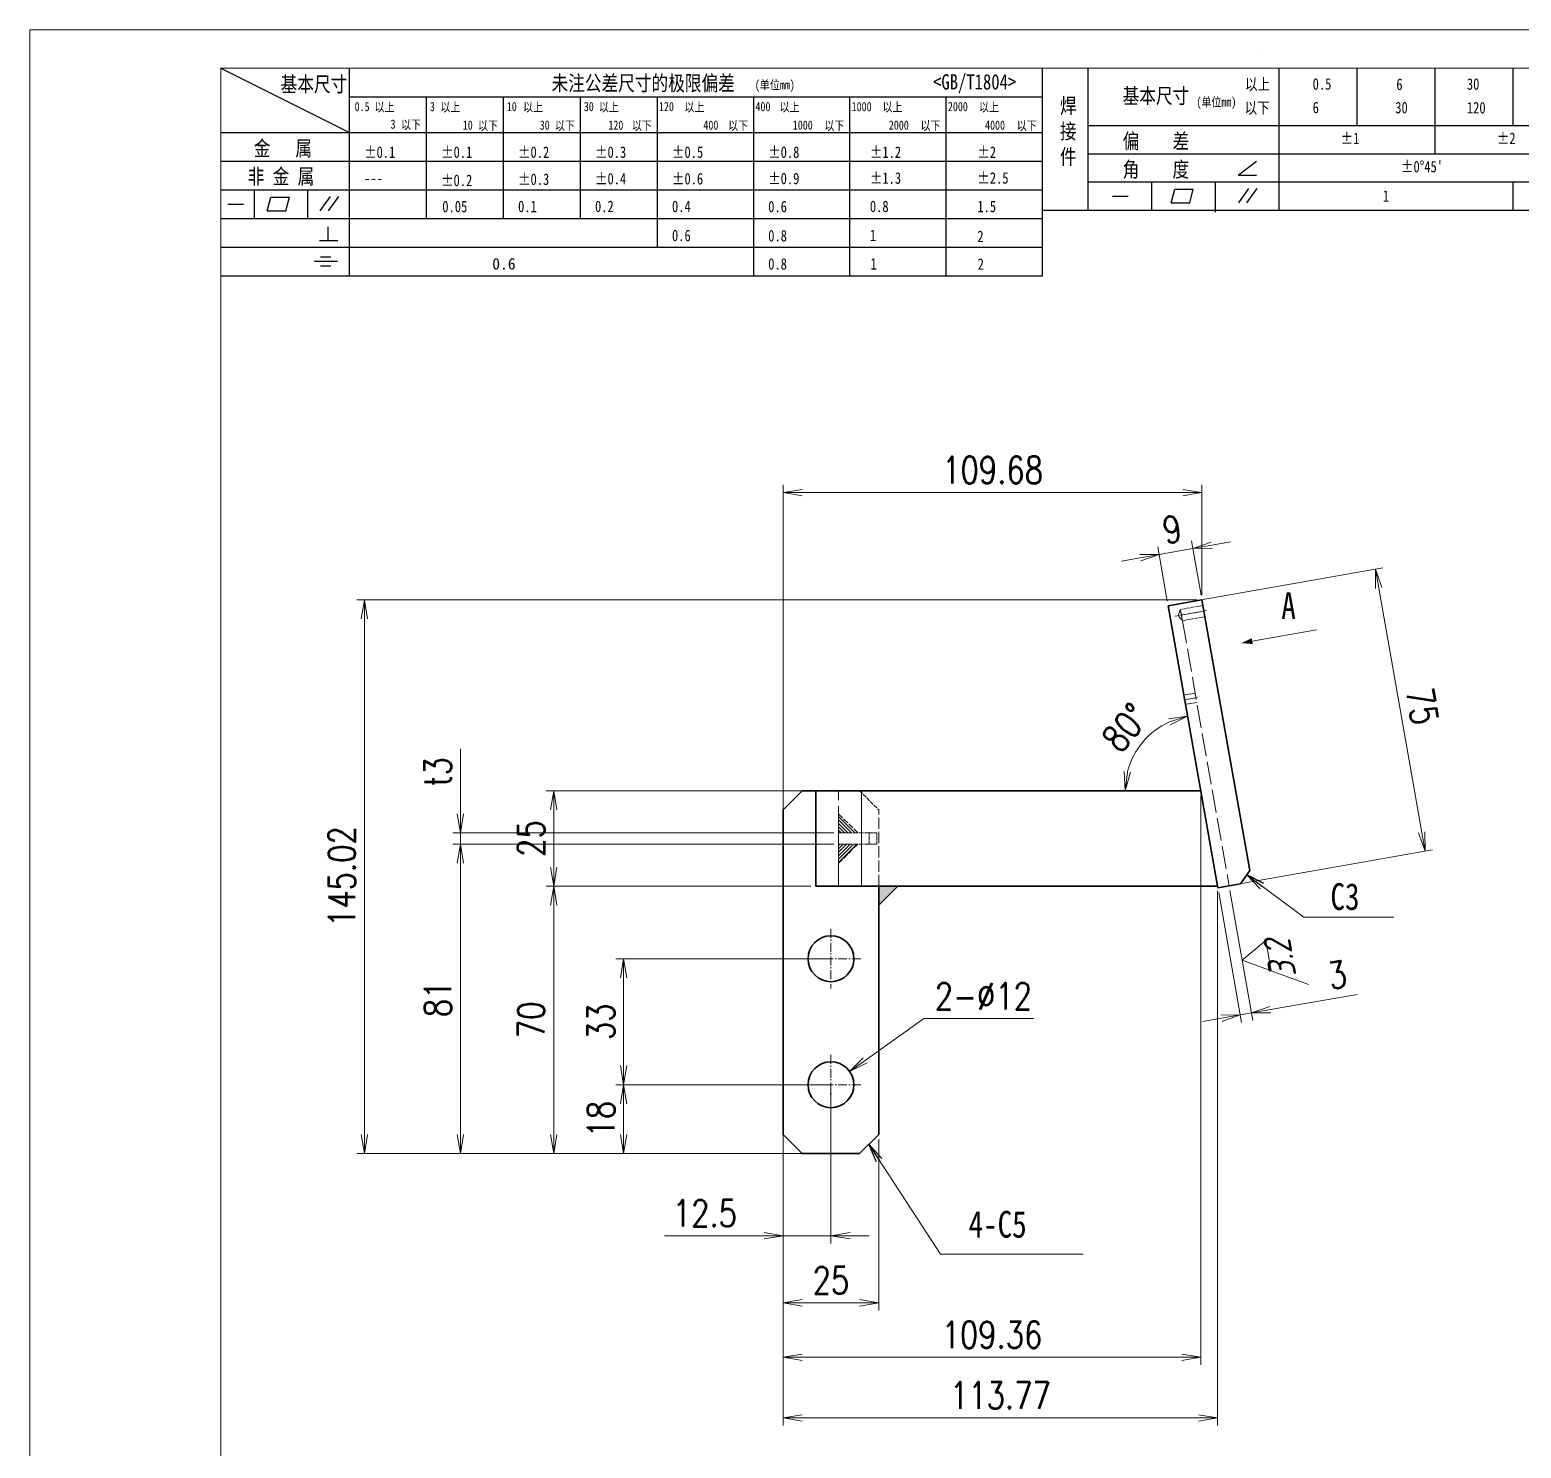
# Model space of a CAD drawing. Header units: millimetres. Extents: x -52562 to 104182, y -50696 to 39826.
# Drawn here: x -52561.5 to -52170.9, y 39097.3 to 39468.8 of the extents above; entities that cross this region are included whole.
import ezdxf
from ezdxf.enums import TextEntityAlignment as Align

# ---------------------------------------------------------------- set-up
doc = ezdxf.new("R2010")
doc.units = ezdxf.units.MM
doc.header["$LTSCALE"] = 0.5
for name, pattern in [('AM_ISO02W050x2', [3.75, 3, -0.75]), ('DASHDOT', [18.5, 12, -3, 0.5, -3]), ('DASHED', [15, 12, -3])]:
    doc.linetypes.add(name, pattern=pattern)
for name, color, linetype, lineweight in [('DRAWING', 7, 'Continuous', 35), ('HIDDEN', 1, 'AM_ISO02W050x2', 18), ('图框', 7, 'Continuous', 18), ('标注线', 3, 'Continuous', 18), ('粗实线', 7, 'Continuous', 35), ('细实线', 3, 'Continuous', 18), ('虚线', 1, 'AM_ISO02W050x2', 18)]:
    doc.layers.add(name, color=color, linetype=linetype, lineweight=lineweight)
for name, color, linetype in [('SYMBOL', 7, 'Continuous'), ('图\\M+19E79\\M+195B6\\M+18E9A', 7, 'Continuous'), ('材质', 7, 'Continuous')]:
    doc.layers.add(name, color=color, linetype=linetype)
doc.layers.add('打印', color=7, linetype='Continuous', lineweight=15, plot=False)
doc.layers.add('打印-禁用', color=7, linetype='Continuous', lineweight=15, plot=False)
doc.styles.add('DIM', font='romans.shx', dxfattribs={"width": 0.8, "bigfont": 'bigfont.shx'})
doc.styles.add('国标', font='simfang.ttf', dxfattribs={"width": 0.8})
doc.styles.add('机械长仿宋', font='gbenor.shx', dxfattribs={"height": 1, "bigfont": 'gbcbig.shx'})
doc.dimstyles.new('DEH 1-2', dxfattribs={"dimscale": 2, "dimtxt": 3.5, "dimasz": 2.5, "dimexe": 1, "dimexo": 0.625, "dimgap": 1.2, "dimtad": 1, "dimtoh": 1, "dimdsep": 46, "dimtxsty": 'DIM', "dimblk": 'OPEN', "dimcen": 0, "dimclrd": 8, "dimclre": 8, "dimclrt": 2, "dimazin": 2, "dimtfac": 0.5, "dimtmove": 0, "dimatfit": 3, "dimldrblk": 'OPEN', "dimfxl": 0, "dimtolj": 2, "dimlwd": 18, "dimlwe": 18, "dimarcsym": 0})
doc.dimstyles.new('DEH 1-2$0', dxfattribs={"dimscale": 2, "dimtxt": 3.5, "dimasz": 2.5, "dimexe": 1, "dimexo": 0.625, "dimgap": 1.2, "dimtad": 1, "dimdsep": 46, "dimtxsty": 'DIM', "dimblk": 'OPEN', "dimcen": 0, "dimclrd": 8, "dimclre": 8, "dimclrt": 2, "dimazin": 2, "dimtfac": 0.5, "dimtmove": 0, "dimatfit": 3, "dimldrblk": 'OPEN', "dimfxl": 0, "dimtolj": 2, "dimlwd": 13, "dimlwe": 13, "dimarcsym": 0})
doc.dimstyles.new('DEH 1-2$3', dxfattribs={"dimscale": 2, "dimtxt": 3.5, "dimasz": 2.5, "dimexe": 1, "dimexo": 0.625, "dimgap": 1.2, "dimtad": 1, "dimtoh": 1, "dimdsep": 46, "dimtxsty": 'DIM', "dimblk": 'OPEN', "dimcen": 0, "dimclrd": 8, "dimclre": 8, "dimclrt": 2, "dimazin": 2, "dimtfac": 0.5, "dimtofl": 0, "dimtmove": 0, "dimatfit": 3, "dimldrblk": 'OPEN', "dimfxl": 0, "dimtolj": 2, "dimlwd": 18, "dimlwe": 18, "dimarcsym": 0})
doc.dimstyles.new('DEH 1-2$7', dxfattribs={"dimscale": 2, "dimtxt": 3.5, "dimasz": 2.5, "dimexe": 1, "dimexo": 0.625, "dimgap": 1.2, "dimtad": 1, "dimdsep": 46, "dimtxsty": 'DIM', "dimblk": 'OPEN', "dimcen": 0, "dimclrd": 8, "dimclre": 8, "dimclrt": 2, "dimazin": 2, "dimtfac": 0.5, "dimtmove": 0, "dimatfit": 3, "dimldrblk": 'OPEN', "dimfxl": 0, "dimtolj": 2, "dimlwd": 13, "dimlwe": 13, "dimarcsym": 0})

# ---------------------------------------------------------------- blocks, each defined once
blk = doc.blocks.new('GZDEH零件A3图框V01版')
at = {"layer": '图\\M+19E79\\M+195B6\\M+18E9A', "color": 9}
for p, q in [((2882.49, -1554.46), (2899.37, -1562.92)), ((2899.37, -1581.67), (2899.37, -1554.46)), ((2990.09, -1581.67), (2990.09, -1554.46)), ((2996.09, -1573.08), (2996.09, -1554.46)), ((3021.09, -1561.98), (3021.09, -1554.46)), ((3031.31, -1561.98), (3031.31, -1554.46)), ((3041.53, -1561.98), (3041.53, -1554.46)), ((3051.75, -1561.98), (3051.75, -1554.46)), ((2899.37, -1558.24), (2990.09, -1558.24)), ((2909.45, -1574.17), (2909.45, -1558.24)), ((2919.53, -1574.17), (2919.53, -1558.24)), ((2929.61, -1574.17), (2929.61, -1558.24)), ((2939.69, -1577.92), (2939.69, -1558.24)), ((2952.29, -1581.67), (2952.29, -1558.24)), ((2964.89, -1581.67), (2964.89, -1558.24)), ((2977.49, -1581.67), (2977.49, -1558.24)), ((2996.09, -1561.98), (3113.09, -1561.98)), ((3021.09, -1573.08), (3021.09, -1561.98)), ((3041.53, -1565.68), (3041.53, -1561.98)), ((2882.49, -1562.92), (2990.09, -1562.92)), ((2996.09, -1565.68), (3113.09, -1565.68)), ((2882.49, -1566.67), (2990.09, -1566.67)), ((3015.75, -1568.51), (3018.15, -1566.66)), ((2996.09, -1569.38), (3113.09, -1569.38)), ((3004.42, -1573.08), (3004.42, -1569.38)), ((3012.75, -1573.08), (3012.75, -1569.38)), ((3015.75, -1568.51), (3018.15, -1568.51)), ((3015.81, -1572.12), (3017.15, -1570.26)), ((3016.89, -1572.12), (3018.23, -1570.26)), ((3051.75, -1573.08), (3051.75, -1569.38)), ((2882.49, -1570.42), (2990.09, -1570.42)), ((2886.92, -1574.12), (2886.92, -1570.42)), ((2888.59, -1573.16), (2889.07, -1571.37)), ((2889.07, -1571.37), (2891.48, -1571.37)), ((2891, -1573.16), (2891.48, -1571.37)), ((2893.91, -1574.12), (2893.91, -1570.42)), ((2895.52, -1573.16), (2896.85, -1571.3)), ((2896.6, -1573.16), (2897.94, -1571.3)), ((2999.26, -1571.23), (3001.32, -1571.23)), ((3006.97, -1572.12), (3007.45, -1570.33)), ((3006.97, -1572.12), (3009.39, -1572.12)), ((3007.45, -1570.33), (3009.86, -1570.33)), ((3009.39, -1572.12), (3009.86, -1570.33)), ((2883.43, -1572.27), (2885.49, -1572.27)), ((2888.59, -1573.16), (2891, -1573.16)), ((2990.09, -1573.08), (3113.09, -1573.08)), ((3012.75, -1573.33), (3012.75, -1573.08)), ((2882.49, -1574.17), (2990.09, -1574.17)), ((2896.58, -1577.05), (2896.58, -1575.28)), ((2882.49, -1577.92), (2990.09, -1577.92)), ((2895.42, -1577.05), (2897.81, -1577.05)), ((2894.79, -1579.77), (2897.77, -1579.77)), ((2895.57, -1579.17), (2896.92, -1579.17)), ((2882.49, -1581.67), (2990.09, -1581.67)), ((2895.57, -1580.37), (2896.93, -1580.37))]:
    blk.add_line(p, q, dxfattribs=at)
at = {"layer": '图框', "linetype": 'Continuous'}
for p, q in [((2882.49, -1554.46), (2882.49, -1832.96)), ((3272.49, -1554.46), (2882.49, -1554.46))]:
    blk.add_line(p, q, dxfattribs=at)
at = {"layer": '打印-禁用', "linetype": 'Continuous'}
for p, q in [((2857.49, -1549.46), (2857.49, -1846.46)), ((3277.49, -1549.46), (2857.49, -1549.46))]:
    blk.add_line(p, q, dxfattribs=at)
at = {"layer": '图\\M+19E79\\M+195B6\\M+18E9A', "color": 9, "style": '国标', "width": 0.8}
for s, height, p in [('基本尺寸', 2, (2890.33, -1557.58)), ('未注公差尺寸的极限偏差', 2, (2925.81, -1557.44)), ('<GB/T1804>', 2, (2975.78, -1557.27)), ('以上', 1.5, (3016.64, -1557.33)), ('0.5', 1.5, (3025.49, -1557.3)), ('6', 1.5, (3036.45, -1557.34)), ('30', 1.5, (3045.69, -1557.31)), ('基本尺寸', 2, (3000.6, -1559.1)), ('30', 1.2, (2930.04, -1560.11)), ('以下', 1.5, (3016.58, -1560.43)), ('6', 1.5, (3025.49, -1560.38)), ('30', 1.5, (3036.31, -1560.39)), ('120', 1.5, (3045.69, -1560.41)), ('金   属', 2, (2886.82, -1565.98)), ('偏    差', 2, (3000.6, -1565.04)), ('±1', 1.5, (3029.16, -1564.42)), ('±2', 1.5, (3049.61, -1564.42)), ('±0.1', 1.5, (2901.27, -1566.23)), ('±0.1', 1.5, (2911.35, -1566.23)), ('±0.2', 1.5, (2921.43, -1566.23)), ('±0.3', 1.5, (2931.51, -1566.23)), ('±0.5', 1.5, (2941.59, -1566.23)), ('±0.8', 1.5, (2954.19, -1566.23)), ('±1.2', 1.5, (2967.51, -1566.23)), ('±2', 1.5, (2981.58, -1566.23)), ('非 金 属', 2, (2886.02, -1569.65)), ('±0.2', 1.5, (2911.35, -1569.92)), ('±0.3', 1.5, (2921.43, -1569.77)), ('±0.4', 1.5, (2931.51, -1569.71)), ('±0.6', 1.5, (2941.59, -1569.71)), ('±0.9', 1.5, (2954.19, -1569.68)), ('±1.3', 1.5, (2967.51, -1569.62)), ('±2.5', 1.5, (2981.58, -1569.61)), ('角    度', 2, (3000.6, -1568.74)), ("±0%%D45'", 1.5, (3037.06, -1568.12)), ('---', 1.5, (2901.27, -1569.65)), ('0.1', 1.5, (2921.43, -1573.34)), ('0.2', 1.5, (2931.51, -1573.33)), ('0.4', 1.5, (2941.59, -1573.33)), ('0.6', 1.5, (2954.19, -1573.35)), ('0.8', 1.5, (2967.51, -1573.33)), ('1.5', 1.5, (2981.58, -1573.34)), ('1', 1.5, (3034.69, -1571.98)), ('0.6', 1.5, (2941.59, -1577.14)), ('0.8', 1.5, (2954.19, -1577.17)), ('1', 1.5, (2967.51, -1577.12)), ('2', 1.5, (2981.58, -1577.26)), ('0.8', 1.5, (2954.19, -1580.87)), ('1', 1.5, (2967.59, -1580.86)), ('2', 1.5, (2981.62, -1580.89))]:
    blk.add_text(s, height=height, dxfattribs=at).set_placement(p)
at = {"layer": '图\\M+19E79\\M+195B6\\M+18E9A', "color": 9, "lineweight": 15, "style": '国标', "width": 0.8}
for s, p in [('(单位mm)', (2952.44, -1557.27)), ('(单位mm)', (3010.27, -1559.51)), ('0.5', (2900.03, -1560.11)), ('以上', (2902.64, -1560.16)), ('3', (2909.88, -1560.11)), ('以上', (2911.25, -1560.16)), ('10', (2919.96, -1560.11)), ('以上', (2922.09, -1560.16)), ('以上', (2932.02, -1560.16)), ('120', (2939.88, -1560.11)), ('以上', (2943.21, -1560.16)), ('400', (2952.52, -1560.11)), ('以上', (2955.68, -1560.16)), ('1000', (2965.12, -1560.11)), ('以上', (2969.16, -1560.16)), ('2000', (2977.72, -1560.11)), ('以上', (2981.8, -1560.16)), ('3', (2904.73, -1562.41)), ('以下', (2906.1, -1562.46)), ('10', (2914.19, -1562.54)), ('以下', (2916.18, -1562.59)), ('30', (2924.27, -1562.54)), ('以下', (2926.26, -1562.59)), ('120', (2933.26, -1562.54)), ('以下', (2936.34, -1562.59)), ('400', (2945.7, -1562.54)), ('以下', (2948.94, -1562.59)), ('1000', (2957.41, -1562.54)), ('以下', (2961.54, -1562.59)), ('2000', (2969.99, -1562.54)), ('以下', (2974.14, -1562.59)), ('4000', (2982.59, -1562.54)), ('以下', (2986.74, -1562.59))]:
    blk.add_text(s, height=1.2, dxfattribs=at).set_placement(p)
at = {"layer": '图\\M+19E79\\M+195B6\\M+18E9A', "color": 9, "lineweight": 13, "style": '国标'}
blk.add_text('0.6', height=1.5, dxfattribs=at).set_placement((2918.05, -1580.85))
at = {"layer": '图\\M+19E79\\M+195B6\\M+18E9A', "color": 9, "insert": (2992.39, -1558.41), "char_height": 2, "width": 3.1877, "attachment_point": 1, "style": '国标'}
blk.add_mtext('焊\\P接\\P件', dxfattribs=at)
at = {"layer": '图\\M+19E79\\M+195B6\\M+18E9A', "color": 9, "insert": (2911.51, -1573.37), "char_height": 1.5, "attachment_point": 7, "style": '国标'}
blk.add_mtext_dynamic_manual_height_columns('0.05', width=5.1982, gutter_width=12.5, heights=[0], dxfattribs=at)
blk = doc.blocks.new('DEH A3')
at = {"layer": '图框'}
blk.add_blockref('GZDEH零件A3图框V01版', (-2857.49, 1846.46), dxfattribs=at)
blk = doc.blocks.new('_Open')
at = {"color": 0, "linetype": 'ByBlock', "lineweight": -2}
for p, q in [((-1, 0.167), (0, 0)), ((-1, -0.167), (0, 0)), ((0, 0), (-1, 0))]:
    blk.add_line(p, q, dxfattribs=at)
blk = doc.blocks.new('*D79')
at = {"layer": 'Defpoints', "color": 0, "transparency": 16777216}
for p in [(-52364.2, 39179.52), (-52339.2, 39179.52), (-52339.2, 39135.4)]:
    blk.add_point(p, dxfattribs=at)
at = {"layer": '标注线', "color": 8, "lineweight": 13, "transparency": 16777216}
for p, q in [((-52364.2, 39178.27), (-52364.2, 39133.4)), ((-52339.2, 39178.27), (-52339.2, 39133.4)), ((-52359.2, 39135.4), (-52344.2, 39135.4))]:
    blk.add_line(p, q, dxfattribs=at)
at = {"layer": '标注线', "color": 8, "lineweight": 13, "transparency": 16777216, "xscale": 5, "yscale": 5, "zscale": 5, "rotation": 180}
blk.add_blockref('_Open', (-52364.2, 39135.4), dxfattribs=at)
at = {"layer": '标注线', "color": 8, "lineweight": 13, "transparency": 16777216, "xscale": 5, "yscale": 5, "zscale": 5}
blk.add_blockref('_Open', (-52339.2, 39135.4), dxfattribs=at)
at = {"layer": '标注线', "color": 2, "transparency": 16777216, "insert": (-52351.7, 39141.3), "char_height": 7, "attachment_point": 5, "style": 'DIM'}
blk.add_mtext('\\A2;25', dxfattribs=at)
blk = doc.blocks.new('*D80')
at = {"layer": 'Defpoints', "color": 0, "transparency": 16777216}
for p in [(-52351.7, 39192.52), (-52406.03, 39174.52), (-52351.7, 39174.52)]:
    blk.add_point(p, dxfattribs=at)
at = {"layer": '标注线', "color": 8, "lineweight": 13, "transparency": 16777216}
for p, q in [((-52352.95, 39192.52), (-52408.03, 39192.52)), ((-52406.03, 39187.52), (-52406.03, 39179.52)), ((-52352.95, 39174.52), (-52408.03, 39174.52))]:
    blk.add_line(p, q, dxfattribs=at)
at = {"layer": '标注线', "color": 8, "lineweight": 13, "transparency": 16777216, "xscale": 5, "yscale": 5, "zscale": 5}
for p, rotation in [((-52406.03, 39192.52), 90), ((-52406.03, 39174.52), 270)]:
    blk.add_blockref('_Open', p, dxfattribs=dict(at, rotation=rotation))
at = {"layer": '标注线', "color": 2, "transparency": 16777216, "insert": (-52411.93, 39183.52), "char_height": 7, "attachment_point": 5, "rotation": 90, "style": 'DIM'}
blk.add_mtext('\\A2;18', dxfattribs=at)
blk = doc.blocks.new('*D81')
at = {"layer": 'Defpoints', "color": 0, "transparency": 16777216}
for p in [(-52406.03, 39225.52), (-52351.7, 39225.52), (-52351.7, 39192.52)]:
    blk.add_point(p, dxfattribs=at)
at = {"layer": '标注线', "color": 8, "lineweight": 13, "transparency": 16777216}
for p, q in [((-52352.95, 39225.52), (-52408.03, 39225.52)), ((-52406.03, 39197.52), (-52406.03, 39220.52)), ((-52352.95, 39192.52), (-52408.03, 39192.52))]:
    blk.add_line(p, q, dxfattribs=at)
at = {"layer": '标注线', "color": 8, "lineweight": 13, "transparency": 16777216, "xscale": 5, "yscale": 5, "zscale": 5}
for p, rotation in [((-52406.03, 39225.52), 90), ((-52406.03, 39192.52), 270)]:
    blk.add_blockref('_Open', p, dxfattribs=dict(at, rotation=rotation))
at = {"layer": '标注线', "color": 2, "transparency": 16777216, "insert": (-52411.93, 39209.02), "char_height": 7, "attachment_point": 5, "rotation": 90, "style": 'DIM'}
blk.add_mtext('\\A2;33', dxfattribs=at)
blk = doc.blocks.new('*D82')
at = {"layer": 'Defpoints', "color": 0, "transparency": 16777216}
for p in [(-52351.7, 39192.52), (-52364.2, 39183.93), (-52364.2, 39152.96)]:
    blk.add_point(p, dxfattribs=at)
at = {"layer": '标注线', "color": 8, "lineweight": 13, "transparency": 16777216}
for p, q in [((-52351.7, 39191.27), (-52351.7, 39150.96)), ((-52364.2, 39182.68), (-52364.2, 39150.96)), ((-52369.2, 39152.96), (-52395.27, 39152.96)), ((-52351.7, 39152.96), (-52364.2, 39152.96)), ((-52346.7, 39152.96), (-52341.7, 39152.96))]:
    blk.add_line(p, q, dxfattribs=at)
at = {"layer": '标注线', "color": 8, "lineweight": 13, "transparency": 16777216, "xscale": 5, "yscale": 5, "zscale": 5}
blk.add_blockref('_Open', (-52364.2, 39152.96), dxfattribs=at)
at = {"layer": '标注线', "color": 8, "lineweight": 13, "transparency": 16777216, "xscale": 5, "yscale": 5, "zscale": 5, "rotation": 180}
blk.add_blockref('_Open', (-52351.7, 39152.96), dxfattribs=at)
at = {"layer": '标注线', "color": 2, "transparency": 16777216, "insert": (-52384.73, 39158.86), "char_height": 7, "attachment_point": 5, "style": 'DIM'}
blk.add_mtext('\\A2;12.5', dxfattribs=at)
blk = doc.blocks.new('*D83')
at = {"layer": 'Defpoints', "color": 0, "transparency": 16777216}
for p in [(-52346.81, 39196), (-52356.59, 39189.04)]:
    blk.add_point(p, dxfattribs=at)
at = {"layer": '标注线', "color": 8, "lineweight": 18, "transparency": 16777216}
for p, q in [((-52327.37, 39209.83), (-52342.74, 39198.89)), ((-52298.57, 39209.83), (-52327.37, 39209.83))]:
    blk.add_line(p, q, dxfattribs=at)
at = {"layer": '标注线', "color": 8, "lineweight": 18, "transparency": 16777216, "xscale": 5, "yscale": 5, "zscale": 5, "rotation": 215.4289149416949}
blk.add_blockref('_Open', (-52346.81, 39196), dxfattribs=at)
at = {"layer": '标注线', "color": 2, "transparency": 16777216, "insert": (-52311.77, 39215.73), "char_height": 7, "attachment_point": 5, "style": 'DIM'}
blk.add_mtext('\\A2;2-%%c12', dxfattribs=at)
blk = doc.blocks.new('*D88')
at = {"layer": 'Defpoints', "color": 0, "transparency": 16777216}
for p in [(-52424.32, 39244.52), (-52355.7, 39244.52), (-52356.5, 39174.52)]:
    blk.add_point(p, dxfattribs=at)
at = {"layer": '标注线', "color": 8, "lineweight": 13, "transparency": 16777216}
for p, q in [((-52356.95, 39244.52), (-52426.32, 39244.52)), ((-52424.32, 39179.52), (-52424.32, 39239.52)), ((-52357.75, 39174.52), (-52426.32, 39174.52))]:
    blk.add_line(p, q, dxfattribs=at)
at = {"layer": '标注线', "color": 8, "lineweight": 13, "transparency": 16777216, "xscale": 5, "yscale": 5, "zscale": 5}
for p, rotation in [((-52424.32, 39244.52), 90), ((-52424.32, 39174.52), 270)]:
    blk.add_blockref('_Open', p, dxfattribs=dict(at, rotation=rotation))
at = {"layer": '标注线', "color": 2, "transparency": 16777216, "insert": (-52430.22, 39209.52), "char_height": 7, "attachment_point": 5, "rotation": 90, "style": 'DIM'}
blk.add_mtext('\\A2;70', dxfattribs=at)
blk = doc.blocks.new('*D89')
at = {"layer": 'Defpoints', "color": 0, "transparency": 16777216}
for p in [(-52424.32, 39269.52), (-52355.7, 39269.52), (-52355.7, 39244.52)]:
    blk.add_point(p, dxfattribs=at)
at = {"layer": '标注线', "color": 8, "lineweight": 13, "transparency": 16777216}
for p, q in [((-52356.95, 39269.52), (-52426.32, 39269.52)), ((-52424.32, 39249.52), (-52424.32, 39264.52)), ((-52356.95, 39244.52), (-52426.32, 39244.52))]:
    blk.add_line(p, q, dxfattribs=at)
at = {"layer": '标注线', "color": 8, "lineweight": 13, "transparency": 16777216, "xscale": 5, "yscale": 5, "zscale": 5}
for p, rotation in [((-52424.32, 39269.52), 90), ((-52424.32, 39244.52), 270)]:
    blk.add_blockref('_Open', p, dxfattribs=dict(at, rotation=rotation))
at = {"layer": '标注线', "color": 2, "transparency": 16777216, "insert": (-52430.22, 39257.02), "char_height": 7, "attachment_point": 5, "rotation": 90, "style": 'DIM'}
blk.add_mtext('\\A2;25', dxfattribs=at)
blk = doc.blocks.new('*D90')
at = {"layer": 'Defpoints', "color": 0, "transparency": 16777216}
for p in [(-52448.76, 39255.52), (-52349.7, 39255.52), (-52356.5, 39174.52)]:
    blk.add_point(p, dxfattribs=at)
at = {"layer": '标注线', "color": 8, "lineweight": 13, "transparency": 16777216}
for p, q in [((-52350.95, 39255.52), (-52450.76, 39255.52)), ((-52448.76, 39179.52), (-52448.76, 39250.52)), ((-52357.75, 39174.52), (-52450.76, 39174.52))]:
    blk.add_line(p, q, dxfattribs=at)
at = {"layer": '标注线', "color": 8, "lineweight": 13, "transparency": 16777216, "xscale": 5, "yscale": 5, "zscale": 5}
for p, rotation in [((-52448.76, 39255.52), 90), ((-52448.76, 39174.52), 270)]:
    blk.add_blockref('_Open', p, dxfattribs=dict(at, rotation=rotation))
at = {"layer": '标注线', "color": 2, "transparency": 16777216, "insert": (-52454.66, 39215.02), "char_height": 7, "attachment_point": 5, "rotation": 90, "style": 'DIM'}
blk.add_mtext('\\A2;81', dxfattribs=at)
blk = doc.blocks.new('*D91')
at = {"layer": 'Defpoints', "color": 0, "transparency": 16777216}
for p in [(-52448.76, 39258.52), (-52349.7, 39258.52), (-52349.7, 39255.52)]:
    blk.add_point(p, dxfattribs=at)
at = {"layer": '标注线', "color": 8, "lineweight": 13, "transparency": 16777216}
for p, q in [((-52448.76, 39263.52), (-52448.76, 39280.52)), ((-52350.95, 39258.52), (-52450.76, 39258.52)), ((-52448.76, 39255.52), (-52448.76, 39258.52)), ((-52350.95, 39255.52), (-52450.76, 39255.52)), ((-52448.76, 39250.52), (-52448.76, 39245.52))]:
    blk.add_line(p, q, dxfattribs=at)
at = {"layer": '标注线', "color": 8, "lineweight": 13, "transparency": 16777216, "xscale": 5, "yscale": 5, "zscale": 5}
for p, rotation in [((-52448.76, 39258.52), 270), ((-52448.76, 39255.52), 90)]:
    blk.add_blockref('_Open', p, dxfattribs=dict(at, rotation=rotation))
at = {"layer": '标注线', "color": 2, "transparency": 16777216, "insert": (-52454.66, 39274.52), "char_height": 7, "attachment_point": 5, "rotation": 90, "style": 'DIM'}
blk.add_mtext('\\A2;{\\Fromans,bigfont|c134;t}3', dxfattribs=at)
blk = doc.blocks.new('*D92')
at = {"layer": 'Defpoints', "color": 0, "transparency": 16777216}
for p in [(-52473.88, 39319.54), (-52254.52, 39319.54), (-52359.2, 39174.52)]:
    blk.add_point(p, dxfattribs=at)
at = {"layer": '标注线', "color": 8, "lineweight": 13, "transparency": 16777216}
for p, q in [((-52255.77, 39319.54), (-52475.88, 39319.54)), ((-52473.88, 39179.52), (-52473.88, 39314.54)), ((-52360.45, 39174.52), (-52475.88, 39174.52))]:
    blk.add_line(p, q, dxfattribs=at)
at = {"layer": '标注线', "color": 8, "lineweight": 13, "transparency": 16777216, "xscale": 5, "yscale": 5, "zscale": 5}
for p, rotation in [((-52473.88, 39319.54), 90), ((-52473.88, 39174.52), 270)]:
    blk.add_blockref('_Open', p, dxfattribs=dict(at, rotation=rotation))
at = {"layer": '标注线', "color": 2, "transparency": 16777216, "insert": (-52479.78, 39247.03), "char_height": 7, "attachment_point": 5, "rotation": 90, "style": 'DIM'}
blk.add_mtext('\\A2;145.02', dxfattribs=at)
blk = doc.blocks.new('*D93')
at = {"layer": 'Defpoints', "color": 0, "transparency": 16777216}
for p in [(-52364.2, 39347.63), (-52254.52, 39319.54), (-52364.2, 39261.53)]:
    blk.add_point(p, dxfattribs=at)
at = {"layer": '标注线', "color": 8, "lineweight": 13, "transparency": 16777216}
for p, q in [((-52364.2, 39262.78), (-52364.2, 39349.63)), ((-52259.52, 39347.63), (-52359.2, 39347.63)), ((-52254.52, 39320.79), (-52254.52, 39349.63))]:
    blk.add_line(p, q, dxfattribs=at)
at = {"layer": '标注线', "color": 8, "lineweight": 13, "transparency": 16777216, "xscale": 5, "yscale": 5, "zscale": 5, "rotation": 180}
blk.add_blockref('_Open', (-52364.2, 39347.63), dxfattribs=at)
at = {"layer": '标注线', "color": 8, "lineweight": 13, "transparency": 16777216, "xscale": 5, "yscale": 5, "zscale": 5}
blk.add_blockref('_Open', (-52254.52, 39347.63), dxfattribs=at)
at = {"layer": '标注线', "color": 2, "transparency": 16777216, "insert": (-52309.36, 39353.53), "char_height": 7, "attachment_point": 5, "style": 'DIM'}
blk.add_mtext('\\A2;109.68', dxfattribs=at)
blk = doc.blocks.new('*D94')
at = {"layer": 'Defpoints', "color": 0, "transparency": 16777216}
for p in [(-52263.38, 39317.97), (-52266.69, 39285.43), (-52343.7, 39269.52), (-52254.84, 39269.52), (-52250.36, 39244.11)]:
    blk.add_point(p, dxfattribs=at)
at = {"layer": '标注线', "color": 8, "lineweight": 18, "transparency": 16777216}
blk.add_arc((-52254.84, 39269.52), 19.84, 114.4749, 165.5251, dxfattribs=at)
at = {"layer": '标注线', "color": 8, "lineweight": 18, "transparency": 16777216, "xscale": 5, "yscale": 5, "zscale": 5}
for p, rotation in [((-52258.29, 39289.06), 17.23746853959784), ((-52274.68, 39269.52), 262.7625350504123)]:
    blk.add_blockref('_Open', p, dxfattribs=dict(at, rotation=rotation))
at = {"layer": '标注线', "color": 2, "transparency": 16777216, "insert": (-52274.56, 39286.07), "char_height": 7, "attachment_point": 5, "rotation": 50, "style": 'DIM'}
blk.add_mtext('\\A2;80\\M+1818B', dxfattribs=at)
blk = doc.blocks.new('*D95')
at = {"layer": 'Defpoints', "color": 0, "transparency": 16777216}
for p in [(-52256.89, 39332.97), (-52254.52, 39319.54), (-52263.38, 39317.97)]:
    blk.add_point(p, dxfattribs=at)
at = {"layer": '标注线', "color": 8, "lineweight": 13, "transparency": 16777216}
for p, q in [((-52254.74, 39320.77), (-52257.24, 39334.94)), ((-52263.6, 39319.2), (-52266.1, 39333.38)), ((-52265.75, 39331.41), (-52256.89, 39332.97)), ((-52251.97, 39333.84), (-52247.04, 39334.71)), ((-52270.68, 39330.54), (-52275.6, 39329.67))]:
    blk.add_line(p, q, dxfattribs=at)
at = {"layer": '标注线', "color": 8, "lineweight": 13, "transparency": 16777216, "xscale": 5, "yscale": 5, "zscale": 5}
for p, rotation in [((-52265.75, 39331.41), 10.00019177650728), ((-52256.89, 39332.97), 190.0001917765073)]:
    blk.add_blockref('_Open', p, dxfattribs=dict(at, rotation=rotation))
at = {"layer": '标注线', "color": 2, "transparency": 16777216, "insert": (-52262.35, 39338), "char_height": 7, "attachment_point": 5, "rotation": 10.0002, "style": 'DIM'}
blk.add_mtext('\\A2;9', dxfattribs=at)
blk = doc.blocks.new('*D96')
at = {"layer": 'Defpoints', "color": 0, "transparency": 16777216}
for p in [(-52263.38, 39317.97), (-52196.09, 39253.68), (-52250.36, 39244.11)]:
    blk.add_point(p, dxfattribs=at)
at = {"layer": '标注线', "color": 8, "lineweight": 13, "transparency": 16777216}
for p, q in [((-52262.15, 39318.19), (-52207.14, 39327.89)), ((-52208.24, 39322.62), (-52196.96, 39258.61)), ((-52249.13, 39244.33), (-52194.12, 39254.03))]:
    blk.add_line(p, q, dxfattribs=at)
at = {"layer": '标注线', "color": 8, "lineweight": 13, "transparency": 16777216, "xscale": 5, "yscale": 5, "zscale": 5}
for p, rotation in [((-52209.11, 39327.54), 100.0000035900105), ((-52196.09, 39253.68), 280.0000035900104)]:
    blk.add_blockref('_Open', p, dxfattribs=dict(at, rotation=rotation))
at = {"layer": '标注线', "color": 2, "transparency": 16777216, "insert": (-52196.79, 39291.64), "char_height": 7, "attachment_point": 5, "rotation": 280, "style": 'DIM'}
blk.add_mtext('\\A2;75', dxfattribs=at)
blk = doc.blocks.new('*D97')
at = {"layer": 'Defpoints', "color": 0, "transparency": 16777216}
for p in [(-52250.36, 39244.11), (-52247.41, 39244.63), (-52244.49, 39210.8)]:
    blk.add_point(p, dxfattribs=at)
at = {"layer": '标注线', "color": 8, "lineweight": 13, "transparency": 16777216}
for p, q in [((-52250.14, 39242.88), (-52244.14, 39208.83)), ((-52247.19, 39243.4), (-52241.18, 39209.35)), ((-52236.61, 39212.19), (-52213.87, 39216.2)), ((-52249.41, 39209.93), (-52254.33, 39209.07)), ((-52244.49, 39210.8), (-52241.53, 39211.32))]:
    blk.add_line(p, q, dxfattribs=at)
at = {"layer": '标注线', "color": 8, "lineweight": 13, "transparency": 16777216, "xscale": 5, "yscale": 5, "zscale": 5}
for p, rotation in [((-52244.49, 39210.8), 10.0003493676581), ((-52241.53, 39211.32), 190.0003493676581)]:
    blk.add_blockref('_Open', p, dxfattribs=dict(at, rotation=rotation))
at = {"layer": '标注线', "color": 2, "transparency": 16777216, "insert": (-52219.09, 39221.27), "char_height": 7, "attachment_point": 5, "rotation": 10.0003, "style": 'DIM'}
blk.add_mtext('\\A2;3', dxfattribs=at)
blk = doc.blocks.new('*D98')
at = {"layer": 'Defpoints', "color": 0, "transparency": 16777216}
for p in [(-52250.43, 39244.52), (-52364.2, 39183.93), (-52364.2, 39105.27)]:
    blk.add_point(p, dxfattribs=at)
at = {"layer": '标注线', "color": 8, "lineweight": 13, "transparency": 16777216}
for p, q in [((-52250.43, 39243.27), (-52250.43, 39103.27)), ((-52364.2, 39182.68), (-52364.2, 39103.27)), ((-52255.43, 39105.27), (-52359.2, 39105.27))]:
    blk.add_line(p, q, dxfattribs=at)
at = {"layer": '标注线', "color": 8, "lineweight": 13, "transparency": 16777216, "xscale": 5, "yscale": 5, "zscale": 5, "rotation": 180}
blk.add_blockref('_Open', (-52364.2, 39105.27), dxfattribs=at)
at = {"layer": '标注线', "color": 8, "lineweight": 13, "transparency": 16777216, "xscale": 5, "yscale": 5, "zscale": 5}
blk.add_blockref('_Open', (-52250.43, 39105.27), dxfattribs=at)
at = {"layer": '标注线', "color": 2, "transparency": 16777216, "insert": (-52307.32, 39111.17), "char_height": 7, "attachment_point": 5, "style": 'DIM'}
blk.add_mtext('\\A2;113.77', dxfattribs=at)
blk = doc.blocks.new('*D99')
at = {"layer": 'Defpoints', "color": 0, "transparency": 16777216}
for p in [(-52254.84, 39269.52), (-52364.2, 39209.12), (-52364.2, 39121.15)]:
    blk.add_point(p, dxfattribs=at)
at = {"layer": '标注线', "color": 8, "lineweight": 13, "transparency": 16777216}
for p, q in [((-52254.84, 39268.27), (-52254.84, 39119.15)), ((-52364.2, 39207.87), (-52364.2, 39119.15)), ((-52259.84, 39121.15), (-52359.2, 39121.15))]:
    blk.add_line(p, q, dxfattribs=at)
at = {"layer": '标注线', "color": 8, "lineweight": 13, "transparency": 16777216, "xscale": 5, "yscale": 5, "zscale": 5, "rotation": 180}
blk.add_blockref('_Open', (-52364.2, 39121.15), dxfattribs=at)
at = {"layer": '标注线', "color": 8, "lineweight": 13, "transparency": 16777216, "xscale": 5, "yscale": 5, "zscale": 5}
blk.add_blockref('_Open', (-52254.84, 39121.15), dxfattribs=at)
at = {"layer": '标注线', "color": 2, "transparency": 16777216, "insert": (-52309.52, 39127.05), "char_height": 7, "attachment_point": 5, "style": 'DIM'}
blk.add_mtext('\\A2;109.36', dxfattribs=at)
blk = doc.blocks.new('FINISHER_BL')
at = {"layer": '细实线'}
for p, q in [((0, 0), (-4.62, -8)), ((2.02, -3.5), (0, 0)), ((-2.02, -3.5), (2.02, -3.5))]:
    blk.add_line(p, q, dxfattribs=at)
at = {"layer": '细实线', "color": 2, "style": '机械长仿宋', "oblique": 15}
blk.add_attdef('0.0', text='', height=3.5, dxfattribs=at).set_placement((-3.21, -3.16), align=Align.TOP_LEFT)
blk = doc.blocks.new('WELDING_5')
at = {"layer": '粗实线'}
blk.add_hatch(color=256, dxfattribs=at).paths.add_polyline_path([(0, 5), (0, 0), (5, 0)])
for q in [(0, 5), (5, 0)]:
    blk.add_line((0, 0), q, dxfattribs=at)
blk.add_lwpolyline([(0, 5), (5, 0)], dxfattribs=at)
blk = doc.blocks.new('WELDING_5_H')
at = {"layer": '虚线'}
h = blk.add_hatch(dxfattribs=at)
h.set_pattern_fill('ANSI31', color=256, scale=0.2, angle=90, style=0)
h.paths.add_polyline_path([(0, 5), (0, 0), (5, 0)])
for q in [(0, 5), (5, 0)]:
    blk.add_line((0, 0), q, dxfattribs=at)
blk.add_lwpolyline([(0, 5), (5, 0)], dxfattribs=at)

msp = doc.modelspace()

# ---------------------------------------------------------------- linework, layer by layer
at = {"color": 7, "lineweight": 35, "ltscale": 0.225}
msp.add_line((-52254.52, 39319.536), (-52263.383, 39317.973), dxfattribs=at)
at = {"color": 7, "lineweight": 35, "ltscale": 0.075001}
msp.add_line((-52253.999, 39316.582), (-52254.52, 39319.536), dxfattribs=at)
at = {"color": 7, "lineweight": 35}
for p, q in [((-52263.383, 39317.973), (-52250.36, 39244.113)), ((-52242.017, 39248.63), (-52253.999, 39316.582)), ((-52355.701, 39244.517), (-52355.701, 39269.517)), ((-52343.701, 39269.517), (-52254.839, 39269.517)), ((-52364.201, 39264.517), (-52364.201, 39179.517)), ((-52343.701, 39244.517), (-52250.431, 39244.517)), ((-52339.201, 39179.517), (-52339.201, 39244.517))]:
    msp.add_line(p, q, dxfattribs=at)
at = {"color": 2, "linetype": 'DASHDOT', "lineweight": 13, "ltscale": 0.212891}
msp.add_line((-52261.687, 39315.226), (-52253.3, 39316.705), dxfattribs=at)
at = {"color": 1, "linetype": 'DASHED', "lineweight": 13, "ltscale": 0.043302}
for q in [(-52260.169, 39317.017), (-52260.169, 39317.017), (-52259.648, 39314.063), (-52259.648, 39314.063)]:
    msp.add_line((-52260.761, 39315.389), q, dxfattribs=at)
at = {"color": 1, "linetype": 'DASHED', "lineweight": 13, "ltscale": 0.150001}
for p, q in [((-52254.26, 39318.059), (-52260.169, 39317.017)), ((-52254.26, 39318.059), (-52260.169, 39317.017)), ((-52259.648, 39314.063), (-52253.739, 39315.104)), ((-52259.648, 39314.063), (-52253.739, 39315.104))]:
    msp.add_line(p, q, dxfattribs=at)
at = {"color": 1, "linetype": 'DASHED', "lineweight": 13, "ltscale": 0.037501}
msp.add_line((-52259.908, 39315.54), (-52260.169, 39317.017), dxfattribs=at)
at = {"color": 1, "linetype": 'DASHED', "lineweight": 13, "ltscale": 0.055477}
msp.add_line((-52260.169, 39317.017), (-52259.783, 39314.832), dxfattribs=at)
at = {"color": 1, "linetype": 'DASHED', "lineweight": 13, "ltscale": 0.055478}
msp.add_line((-52259.648, 39314.063), (-52260.033, 39316.248), dxfattribs=at)
at = {"color": 1, "linetype": 'DASHED', "lineweight": 13, "ltscale": 0.017978}
for p, q in [((-52259.908, 39315.54), (-52260.033, 39316.248)), ((-52259.783, 39314.832), (-52259.908, 39315.54))]:
    msp.add_line(p, q, dxfattribs=at)
at = {"color": 1, "linetype": 'DASHED', "lineweight": 13, "ltscale": 0.149999}
msp.add_line((-52253.999, 39316.582), (-52259.908, 39315.54), dxfattribs=at)
at = {"color": 1, "linetype": 'DASHED', "lineweight": 13, "ltscale": 0.019522}
msp.add_line((-52259.648, 39314.063), (-52259.783, 39314.832), dxfattribs=at)
msp.add_line((-52259.648, 39314.063), (-52259.783, 39314.832), dxfattribs=at)
at = {"color": 1, "linetype": 'DASHED', "lineweight": 13}
for p, q in [((-52259.648, 39314.063), (-52247.405, 39244.634)), ((-52349.701, 39244.517), (-52349.701, 39269.517)), ((-52343.701, 39244.517), (-52343.701, 39269.517)), ((-52254.839, 39269.517), (-52250.431, 39244.517))]:
    msp.add_line(p, q, dxfattribs=at)
at = {"color": 7, "lineweight": 13, "ltscale": 0.427556}
msp.add_line((-52241.347, 39308.705), (-52224.504, 39311.675), dxfattribs=at)
at = {"color": 7, "lineweight": 13, "ltscale": 2.46041e-05}
msp.add_line((-52244.2, 39308.203), (-52244.2, 39308.202), dxfattribs=at)
at = {"color": 2, "linetype": 'DASHDOT', "lineweight": 13, "ltscale": 0.090015}
msp.add_line((-52255.792, 39293.926), (-52259.338, 39293.301), dxfattribs=at)
at = {"color": 1, "linetype": 'DASHED', "lineweight": 13, "ltscale": 0.075}
for p, q in [((-52256.301, 39295.085), (-52259.256, 39294.564)), ((-52255.874, 39292.663), (-52258.829, 39292.142)), ((-52349.701, 39255.517), (-52349.701, 39258.517)), ((-52341.701, 39255.517), (-52341.701, 39258.517)), ((-52339.701, 39255.517), (-52339.701, 39258.517))]:
    msp.add_line(p, q, dxfattribs=at)
at = {"color": 7, "lineweight": 35, "ltscale": 0.176777}
for p, q in [((-52364.201, 39264.517), (-52359.201, 39269.517)), ((-52364.201, 39179.517), (-52359.201, 39174.517)), ((-52339.201, 39179.517), (-52344.201, 39174.517))]:
    msp.add_line(p, q, dxfattribs=at)
at = {"color": 7, "lineweight": 35, "ltscale": 0.087498}
msp.add_line((-52359.201, 39269.517), (-52355.701, 39269.517), dxfattribs=at)
at = {"color": 7, "lineweight": 35, "ltscale": 0.3}
for p, q in [((-52343.701, 39269.517), (-52355.701, 39269.517)), ((-52355.701, 39244.517), (-52343.701, 39244.517))]:
    msp.add_line(p, q, dxfattribs=at)
at = {"color": 1, "linetype": 'DASHED', "lineweight": 13, "ltscale": 0.287502}
msp.add_line((-52355.701, 39269.517), (-52344.201, 39269.517), dxfattribs=at)
at = {"color": 1, "linetype": 'DASHED', "lineweight": 13, "ltscale": 0.176777}
msp.add_line((-52344.201, 39269.517), (-52339.201, 39264.517), dxfattribs=at)
at = {"color": 7, "lineweight": 13}
msp.add_line((-52343.701, 39244.517), (-52343.701, 39269.517), dxfattribs=at)
at = {"color": 1, "linetype": 'DASHED', "lineweight": 13, "ltscale": 0.499998}
msp.add_line((-52339.201, 39244.517), (-52339.201, 39264.517), dxfattribs=at)
at = {"color": 1, "linetype": 'DASHED', "lineweight": 13, "ltscale": 0.2}
for p, q in [((-52341.701, 39258.517), (-52349.701, 39258.517)), ((-52341.701, 39255.517), (-52349.701, 39255.517))]:
    msp.add_line(p, q, dxfattribs=at)
at = {"color": 1, "linetype": 'DASHED', "lineweight": 13, "ltscale": 0.05}
for p, q in [((-52341.701, 39258.517), (-52339.701, 39258.517)), ((-52341.701, 39255.517), (-52339.701, 39255.517))]:
    msp.add_line(p, q, dxfattribs=at)
at = {"color": 7, "lineweight": 35, "ltscale": 0.150001}
msp.add_line((-52250.36, 39244.113), (-52244.451, 39245.155), dxfattribs=at)
at = {"color": 7, "lineweight": 35, "ltscale": 0.106065}
msp.add_line((-52244.451, 39245.155), (-52242.017, 39248.63), dxfattribs=at)
at = {"color": 2, "linetype": 'DASHDOT', "lineweight": 13, "ltscale": 0.389999}
for p, q in [((-52351.701, 39233.317), (-52351.701, 39217.717)), ((-52343.901, 39225.517), (-52359.501, 39225.517)), ((-52351.701, 39200.317), (-52351.701, 39184.717)), ((-52343.901, 39192.517), (-52359.501, 39192.517))]:
    msp.add_line(p, q, dxfattribs=at)
at = {"color": 7, "lineweight": 35, "ltscale": 0.375}
msp.add_line((-52344.201, 39174.517), (-52359.201, 39174.517), dxfattribs=at)
at = {"color": 7, "lineweight": 35}
for centre in [(-52351.701, 39225.517), (-52351.701, 39192.517)]:
    msp.add_circle(centre, 6, dxfattribs=at)
at = {"color": 7, "lineweight": 13}
msp.add_solid([(-52241.481, 39309.47), (-52244.2, 39308.202), (-52241.212, 39307.941)], dxfattribs=at)
at = {"layer": '打印'}
msp.add_lwpolyline([(-52561.531, 39468.821), (-51721.531, 39468.821), (-51721.531, 38874.821), (-52561.531, 38874.821)], close=True, dxfattribs=at)
at = {"layer": '细实线', "ltscale": 2.48512e-05}
msp.add_line((-52239.859, 39463.703), (-52239.859, 39463.701), dxfattribs=at)

# ---------------------------------------------------------------- block references
at = {"layer": 'DRAWING', "rotation": 270}
msp.add_blockref('WELDING_5', (-52339.201, 39244.517), dxfattribs=at)
at = {"layer": 'HIDDEN'}
msp.add_blockref('WELDING_5_H', (-52349.701, 39258.517), dxfattribs=at)
at = {"layer": 'HIDDEN', "rotation": 270}
msp.add_blockref('WELDING_5_H', (-52349.701, 39255.517), dxfattribs=at)
at = {"layer": 'SYMBOL', "xscale": 2.000000000003609, "yscale": 2, "zscale": 2, "rotation": 100.0003493676357}
msp.add_blockref('FINISHER_BL', (-52243.966, 39225.128), dxfattribs=at).add_auto_attribs({'0.0': '3.2'})
at = {"layer": '图框', "xscale": 2, "yscale": 2, "zscale": 2}
msp.add_blockref('DEH A3', (-52561.531, 38874.821), dxfattribs=at)

# ---------------------------------------------------------------- texts
at = {"layer": '材质', "color": 3, "style": '国标', "width": 0.8}
for s, p in [('A', (-52231.835, 39314.478)), ('C3', (-52217.059, 39238.307)), ('4-C5', (-52308.051, 39152.478))]:
    msp.add_text(s, height=7, dxfattribs=at).set_placement(p, align=Align.CENTER)

# ---------------------------------------------------------------- dimensions: what is measured, and where the dimension line sits
at = {"layer": '标注线'}
for base, p1, p2, picture, middle in [((-52364.201, 39347.626), (-52254.52, 39319.536), (-52364.201, 39261.531), '*D93', (-52309.361, 39353.526)), ((-52364.201, 39121.152), (-52254.839, 39269.517), (-52364.201, 39209.12), '*D99', (-52309.52, 39127.052)), ((-52364.201, 39152.961), (-52351.701, 39192.517), (-52364.201, 39183.925), '*D82', (-52384.735, 39158.861)), ((-52339.201, 39135.395), (-52364.201, 39179.517), (-52339.201, 39179.517), '*D79', (-52351.701, 39141.295))]:
    dim = msp.add_linear_dim(base=base, p1=p1, p2=p2, dimstyle='DEH 1-2$0', dxfattribs=at)
    dim.commit()
    dim.dimension.update_dxf_attribs({"geometry": picture, "text_midpoint": middle})
for p2, distance, picture, middle in [((-52254.52, 39319.536), 13.643, '*D95', (-52262.345, 39338.001)), ((-52250.36, 39244.113), 55.109, '*D96', (-52196.79, 39291.637))]:
    dim = msp.add_aligned_dim(p1=(-52263.383, 39317.973), p2=p2, distance=distance, dimstyle='DEH 1-2$0', dxfattribs=at)
    dim.commit()
    dim.dimension.update_dxf_attribs({"geometry": picture, "text_midpoint": middle})
for base, p1, p2, picture, middle in [((-52473.878, 39319.536), (-52359.201, 39174.517), (-52254.52, 39319.536), '*D92', (-52479.778, 39247.027)), ((-52424.318, 39269.517), (-52355.701, 39244.517), (-52355.701, 39269.517), '*D89', (-52430.218, 39257.017)), ((-52448.756, 39255.517), (-52356.504, 39174.517), (-52349.701, 39255.517), '*D90', (-52454.656, 39215.017)), ((-52424.318, 39244.517), (-52356.504, 39174.517), (-52355.701, 39244.517), '*D88', (-52430.218, 39209.517)), ((-52406.028, 39225.517), (-52351.701, 39192.517), (-52351.701, 39225.517), '*D81', (-52411.928, 39209.017)), ((-52406.028, 39174.517), (-52351.701, 39192.517), (-52351.701, 39174.517), '*D80', (-52411.928, 39183.517))]:
    dim = msp.add_linear_dim(base=base, p1=p1, p2=p2, angle=90, dimstyle='DEH 1-2$0', dxfattribs=at)
    dim.commit()
    dim.dimension.update_dxf_attribs({"geometry": picture, "text_midpoint": middle})
dim = msp.add_angular_dim_2l(base=(-52266.689, 39285.435), line1=((-52343.701, 39269.517), (-52254.839, 39269.517)), line2=((-52263.383, 39317.973), (-52250.36, 39244.113)), dimstyle='DEH 1-2', dxfattribs=at)
dim.commit()
dim.dimension.update_dxf_attribs({"geometry": '*D94', "text_midpoint": (-52274.56, 39286.065)})
dim = msp.add_linear_dim(base=(-52448.756, 39258.517), p1=(-52349.701, 39255.517), p2=(-52349.701, 39258.517), angle=90, text='{\\Fromans,bigfont|c134;t}<>', dimstyle='DEH 1-2$0', dxfattribs=at)
dim.commit()
dim.dimension.update_dxf_attribs({"geometry": '*D91', "text_midpoint": (-52454.656, 39274.517)})
dim = msp.add_linear_dim(base=(-52364.201, 39105.273), p1=(-52250.431, 39244.517), p2=(-52364.201, 39183.925), dimstyle='DEH 1-2$0', dxfattribs=at)
dim.commit()
dim.dimension.update_dxf_attribs({"geometry": '*D98', "text_midpoint": (-52307.316, 39105.273), "dimtype": 160})
dim = msp.add_linear_dim(base=(-52244.486, 39210.803), p1=(-52247.405, 39244.634), p2=(-52250.36, 39244.113), angle=190.00035, dimstyle='DEH 1-2$0', dxfattribs=at)
dim.commit()
dim.dimension.update_dxf_attribs({"geometry": '*D97', "text_midpoint": (-52218.068, 39215.462), "dimtype": 161})
dim = msp.add_diameter_dim_2p(p1=(-52356.59, 39189.039), p2=(-52346.812, 39195.995), dimstyle='DEH 1-2$3', override={"dimpost": '2-%%c<>'}, dxfattribs=at)
dim.commit()
dim.dimension.update_dxf_attribs({"geometry": '*D83', "text_midpoint": (-52311.769, 39209.827), "dimtype": 163})

# ---------------------------------------------------------------- leaders
for points in [[(-52242.806, 39247.504), (-52227.841, 39236.375), (-52204.228, 39236.375)], [(-52341.782, 39176.937), (-52323.014, 39148.169), (-52285.64, 39148.169)]]:
    msp.add_leader(points, dimstyle='DEH 1-2$7', override={"dimgap": 1.2, "dimtad": 1}, dxfattribs=at)

doc.saveas('drawing.dxf')
